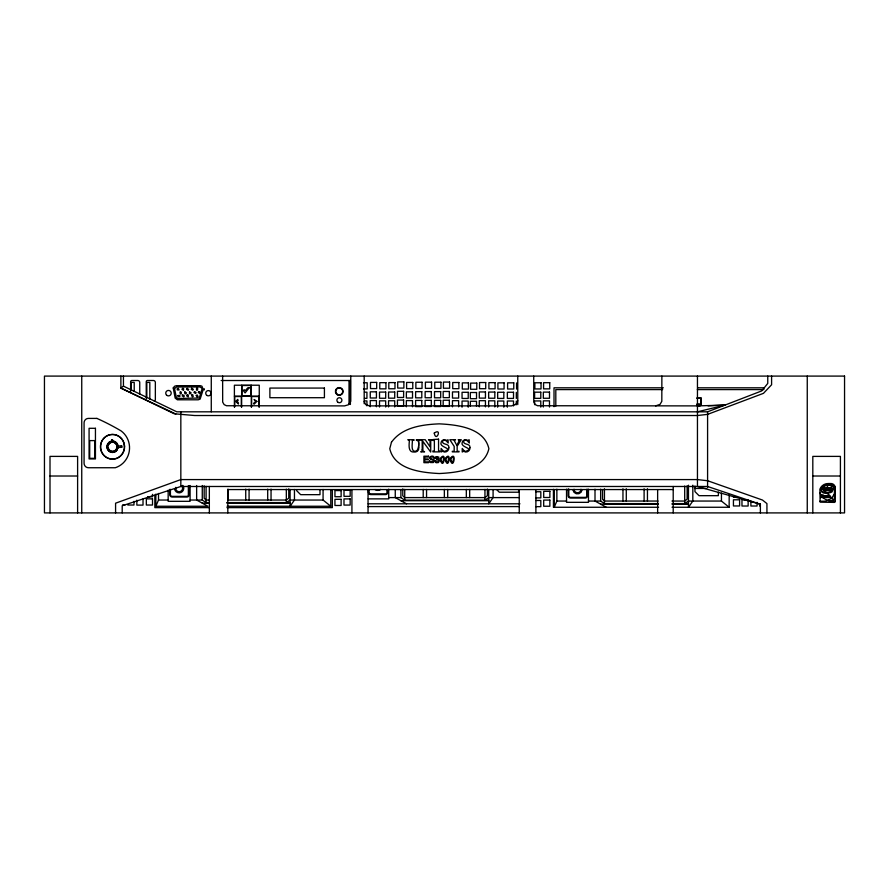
<?xml version="1.0" encoding="UTF-8"?>
<svg xmlns="http://www.w3.org/2000/svg" width="889" height="889" viewBox="0 0 889 889"><rect width="100%" height="100%" fill="white"/><g stroke="black" fill="none" stroke-linecap="round" stroke-linejoin="round"><path stroke-width="1.33" d="M832.726 501.074L833.426 501.163M517.765 400.661L515.931 404.362L511.508 405.895L369.402 405.895L365.712 404.617L364.19 401.539M121.771 447.278L121.504 445.811L121.771 447.278L117.848 447.523L117.759 448.256A5.678 5.523 -90 0 1 108.514 450.801A5.678 5.523 -90 0 1 110.992 441.3L111.881 441.211L111.881 439.855M117.937 448.256L117.848 447.523M829.626 500.207L829.17 501.34L829.57 500.518M831.504 500.351L831.337 501.34L831.726 500.518M829.615 501.34L830.393 500.529L829.637 501.363M832.771 500.785L833.449 500.563L833.104 501.174M835.249 492.728L831.737 498.062L827.481 500.585A11.301 11.301 0 0 1 823.881 501.185L819.88 501.185M196.636 485.505L196.636 500.04L207.904 506.252L155.842 506.252L158.509 500.04L158.509 493.439M556.87 489.161L556.87 501.052L554.203 507.263L554.203 489.728M831.237 500.696L830.859 501.174M822.236 496.229L823.114 494.762L821.936 495.74L820.691 494.717L821.592 496.218L820.725 497.74L821.892 496.707L823.147 497.707L822.492 497.673M829.215 495.429L828.226 495.517L828.248 497.729L829.237 495.873L830.104 497.729L830.059 495.806L827.003 493.251A12.757 12.757 0 0 1 826.526 493.273L825.592 493.273A4.778 4.778 0 0 1 825.148 493.239L824.77 493.195A6.256 6.256 0 0 1 822.369 492.373A2.6 2.6 0 0 1 821.469 491.484A3.067 3.067 0 0 1 821.247 488.761A4.067 4.067 0 0 1 821.747 487.861L821.758 487.839A4.145 4.145 0 0 1 822.492 487.072L822.492 487.428A3.167 3.167 0 0 0 821.992 488.117A2.756 2.756 0 0 0 822.881 492.062M830.971 500.674L830.604 501.163M123.438 376.091L123.438 386.137L120.882 388.093L174.255 413.785L194.647 415.519L697.454 415.519L707.588 414.374L763.462 393.338L771.596 384.759L771.596 376.091M123.438 386.137L176.8 411.818L707.588 411.818L761.74 390.904L767.763 383.415L767.763 376.091M760.384 512.909L760.384 504.252L707.588 486.483L180.834 486.483L122.204 505.774L122.204 512.909M697.454 411.818L725.013 405.095L697.454 405.895M112.425 439.855L112.425 441.111A5.678 5.523 -90 0 1 117.759 445.311L117.848 446.045L121.682 445.811M655.604 405.895L660.038 404.362L661.816 401.339L661.872 376.091M708.089 405.84L725.013 405.095M823.003 491.85A6.112 6.112 0 0 0 824.836 492.328A11.89 11.89 0 0 0 826.225 492.395L826.259 492.395A12.779 12.779 0 0 0 831.982 490.906M221.161 380.514L350.388 380.514L350.388 404.495M363.49 382.759L367.19 382.759L367.19 388.926L363.49 388.926M663.338 387.804L554.014 387.804L554.014 406.684M697.932 387.804L764.34 387.804M662.649 389.593L555.814 389.593L555.814 406.129M697.332 389.593L763.929 389.593M364.468 392.171L366.935 392.171L366.935 398.339L364.468 398.339M234.396 396.194L259.255 396.194M697.098 397.794L701.243 397.794L701.243 404.539L697.098 404.539M696.854 398.283L700.754 398.283L700.754 404.051L696.854 404.051M364.457 400.917L366.924 400.917L366.924 405.851M700.121 405.895L537.589 405.74L535.245 404.617L533.767 402.106L533.722 376.091M112.603 439.855L111.703 439.855L111.881 441.211M112.425 441.111L112.603 441.111A5.678 5.523 -90 0 1 117.937 445.311L117.848 446.045M50.006 476.015L77.61 476.015M812.813 476.015L840.416 476.015M694.653 488.45L705.977 488.45M673.206 489.561L227.817 489.561L227.817 512.909M535.889 491.739L540.823 491.739L540.823 497.896L535.889 497.896M823.981 496.784C827.859 497.129 822.692 493.651 823.47 497.04C824.759 498.462 826.014 497.451 823.981 496.795M147.552 496.818L152.486 496.818L152.486 494.351M733.403 497.107L737.103 497.107M388.726 497.596L400.895 497.596L404.717 500.14L488.728 500.14M518.976 497.596L488.728 497.596L484.95 500.14L484.95 489.406M368.168 498.873L388.726 498.873L388.726 489.15M746.904 499.862L741.971 499.862L741.971 506.03L748.138 506.03L748.138 499.862M158.509 500.04L168.165 500.04M190.102 500.04L202.27 500.04L206.092 502.585L208.859 502.585M208.737 500.04L206.092 500.04L204.159 498.218L204.159 485.816M330.786 490.072L330.786 506.252L323.074 500.04L290.103 500.04L286.325 502.585L286.325 489.117M535.878 500.485L540.812 500.485L540.812 506.652L535.878 506.652M400.895 500.707L488.728 500.707M556.87 501.052L566.537 501.052M588.474 501.052L600.642 501.052L604.453 503.607L658.416 503.607M658.082 501.052L604.453 501.052L602.531 499.229L602.531 489.583M671.962 501.052L684.697 501.052L687.13 499.174L687.13 485.85M729.18 494.84L729.147 507.263L721.446 501.052L688.464 501.052L684.697 503.607L684.697 486.039M835.249 501.207L833.36 501.207A39.472 39.472 0 0 1 828.059 500.363A12.124 12.124 0 0 1 823.77 498.184L823.092 497.596M226.839 502.585L290.103 502.585M202.27 503.152L209.137 503.152M226.973 503.152L290.103 503.152M672.24 503.607L688.464 503.607M368.168 503.807L519.943 503.807M600.642 504.163L658.282 504.163M671.995 504.163L688.464 504.163M122.582 504.919L125.049 504.919M127.794 505.019L133.961 505.019L133.961 501.318M227.084 506.252L330.786 506.252M368.046 506.586L519.376 506.586M658.605 507.263L553.436 507.263L553.436 489.317M672.028 507.263L729.18 507.263M208.915 507.63L154.842 507.63L154.842 495.273M226.951 507.63L332.319 507.63L332.319 489.772M760.384 504.252L697.454 486.483L697.454 376.091M175.822 414.007L120.882 388.093L120.882 376.091M606.276 507.263L595.008 501.052L595.008 489.161M406.529 503.807L395.261 497.596L395.261 489.672M496.851 489.783L499.285 492.217L518.609 492.217L518.609 489.806M296.604 490.606L300.66 494.662L319.984 494.662L319.984 489.839M821.992 488.117L822.97 489.094M823.647 489.783L826.225 492.395M830.126 496.34L833.326 499.585L834.382 499.307L834.438 487.383A3.378 3.378 0 0 0 831.659 484.583A13.379 13.379 0 0 0 825.748 484.938A8.557 8.557 0 0 0 821.736 487.472L821.736 487.85M820.791 494.706L819.88 492.739M840.416 512.909L840.416 456.39L812.813 456.39L812.813 512.909M831.982 490.928L831.982 491.928A11.901 11.901 0 0 1 827.059 493.151M823.925 486.372L823.925 486.116A11.068 11.068 0 0 1 828.515 484.627L828.548 484.627A10.424 10.424 0 0 1 831.204 484.716A4.812 4.812 0 0 1 833.237 485.561A2.456 2.456 0 0 1 834.193 487.15M807.256 376.091L807.256 512.909M766.929 512.909L766.929 503.585L762.473 500.04L707.588 480.738L697.454 479.582L180.834 479.582L115.581 503.196L115.581 512.909M759.817 503.652L759.817 506.119M757.061 502.318L757.061 506.019L750.894 506.019L750.894 501.085M721.446 493.128L721.446 501.052M718.356 492.062L718.356 495.673L699.021 495.673L694.965 491.617L694.965 486.039M707.588 411.818L707.588 487.75M692.82 485.205L692.82 501.052L688.464 507.263L688.464 485.205M673.206 486.483L673.206 512.909M657.638 489.561L657.638 512.909M647.448 488.772L647.448 501.052M644.103 488.772L644.103 501.052M626.289 488.772L626.289 501.052M622.956 488.772L622.956 501.052M604.453 488.772L604.453 503.607M600.642 489.161L600.642 501.052M588.474 489.161L588.474 502.329L566.537 502.329L566.537 489.161M587.396 489.294L587.396 495.995A2.045 2.045 0 0 1 585.351 498.04L570.494 498.04A2.378 2.378 0 0 1 568.127 495.662L568.127 489.061M586.718 489.294L586.718 495.995A1.378 1.378 0 0 1 585.351 497.373L570.494 497.373A1.7 1.7 0 0 1 568.793 495.662L568.793 489.061M549.491 407.018L549.491 400.85L543.323 400.85L543.323 407.018M540.779 407.106L540.779 400.939L534.611 400.939L534.611 404.639M535.889 489.561L535.889 512.909M519.243 489.561L519.243 512.909M517.765 376.091L517.765 404.584M516.587 382.926L516.587 389.093M516.331 392.338L516.331 398.505M516.32 401.083L516.32 404.784M513.509 405.94L513.509 401.006L507.341 401.006L507.341 407.173M503.819 407.184L503.819 401.017L497.651 401.017L497.651 407.184M494.817 406.984L494.817 400.817L488.65 400.817L488.65 406.984M493.084 489.672L493.084 497.596L488.728 503.807L488.728 489.672M487.383 489.05L487.383 495.718L484.95 497.596L404.717 497.596L402.784 495.773L402.784 488.883M485.45 406.862L485.45 400.695L479.282 400.695L479.282 406.862M476.515 406.206L476.515 401.272L470.348 401.272L470.348 406.206M469.67 489.406L469.67 497.596M468.214 407.218L468.214 401.05L462.047 401.05L462.047 407.218M466.325 489.406L466.325 497.596M458.635 406.829L458.635 400.672L452.468 400.672L452.468 406.829M447.7 489.406L447.7 497.596M444.356 489.406L444.356 497.596M426.553 489.406L426.553 497.596M423.208 489.406L423.208 497.596M412.518 406.773L412.518 400.606L406.351 400.606L406.351 406.773M404.717 489.406L404.717 500.14M400.895 489.672L400.895 497.596M394.716 406.929L394.716 400.761L388.549 400.761L388.549 406.929M387.648 489.85L387.648 492.539A2.045 2.045 0 0 1 385.604 494.584L370.757 494.584A2.378 2.378 0 0 1 368.379 492.206L368.379 489.572M386.982 489.85L386.982 492.539A1.378 1.378 0 0 1 385.604 493.917L370.757 493.917A1.7 1.7 0 0 1 369.046 492.206L369.046 489.572M385.682 407.006L385.682 400.839L379.514 400.839L379.514 407.006M376.414 406.74L376.414 400.572L370.246 400.572L370.246 406.74M368.046 489.561L368.046 512.909M364.19 376.091L364.19 403.717M351.922 489.561L351.922 512.909M350.777 376.091L350.722 401.339L348.321 404.806L344.51 405.895L226.495 405.74L224.15 404.617L222.672 402.106L222.628 376.091M349.033 380.514L349.033 404.495M323.074 489.472L323.074 500.04M294.459 489.472L294.459 500.04L290.103 506.252L290.103 489.472M288.758 488.839L288.758 498.162L286.325 500.04L227.928 500.04L227.928 489.117M271.045 489.117L271.045 500.04M267.7 489.117L267.7 500.04M259.255 407.173L259.255 385.215L234.396 385.215L234.396 407.173M258.91 406.84L258.91 396.538L251.643 396.538L251.643 406.84M251.298 385.215L251.298 407.173M249.076 489.117L249.076 500.04M245.731 489.117L245.731 500.04M241.652 385.215L241.652 407.173M241.308 406.84L241.308 396.538L234.729 396.538L234.729 406.84M211.271 376.091L211.271 411.818M209.348 486.483L209.348 512.909M206.092 486.394L206.092 502.585M202.27 485.505L202.27 500.04M190.102 485.505L190.102 501.318L168.165 501.318L168.165 490.206M189.024 485.594L189.024 494.984A2.045 2.045 0 0 1 186.979 497.029L172.133 497.029A2.378 2.378 0 0 1 169.755 494.651L169.755 489.372M188.357 485.594L188.357 494.984A1.378 1.378 0 0 1 186.979 496.362L172.133 496.362A1.7 1.7 0 0 1 170.421 494.651L170.421 489.372M180.834 411.818L180.834 486.483M155.842 494.117L155.842 506.252M149.819 399.172L149.819 382.392L146.829 382.392L146.829 397.883M146.24 398.261L146.24 381.725A1.222 1.222 0 0 1 147.463 380.503L153.408 380.503A1.945 1.945 0 0 1 155.353 382.448L155.353 399.494A1.3 1.3 0 0 1 154.041 400.806M143.018 498.94L143.018 505.108L136.85 505.108L136.85 500.174M139.74 394.249L139.74 382.448A1.945 1.945 0 0 0 137.795 380.503L131.861 380.503A1.222 1.222 0 0 0 130.627 381.725L130.627 391.371M134.217 391.427L134.217 382.392L131.228 382.392L131.228 390.138M81.744 376.091L81.744 512.909M77.61 512.909L77.61 456.39L50.006 456.39L50.006 512.909M582.117 489.761A4.623 4.623 0 0 1 572.938 489.939M580.984 489.25A3.467 3.467 0 0 1 577.517 492.717A3.467 3.467 0 0 1 574.05 489.25M380.659 489.406A4.623 4.623 0 0 1 375.036 489.517M182.767 485.35A4.623 4.623 0 0 1 181 492.473A4.623 4.623 0 0 1 174.577 488.928M181.6 485.783A3.467 3.467 0 0 1 180.045 491.584A3.467 3.467 0 0 1 175.8 487.339M117.381 449.623A5.678 5.523 -90 0 1 108.214 450.245A5.678 5.523 -90 0 1 111.169 441.3M108.202 445.578A4.678 4.545 -90 0 1 115.203 442.955A4.678 4.545 -90 0 1 115.203 450.612A4.678 4.545 -90 0 1 108.202 447.989M834.226 487.161A2.989 2.989 0 0 1 832.26 490.328L832.271 489.661A2.634 2.634 0 0 0 833.438 488.305M829.048 490.461A1.578 1.578 0 0 1 828.548 488.339M829.126 490.35A1.489 1.489 0 0 0 830.648 490.017L829.004 489.294L830.715 489.25A1.678 1.678 0 0 0 830.504 488.172L829.704 487.672A1.311 1.311 0 0 0 828.437 488.272M823.914 486.361A12.09 12.09 0 0 1 830.537 485.083A4.412 4.412 0 0 1 832.849 485.994A1.934 1.934 0 0 1 833.337 488.25M835.249 487.194L835.249 501.885L834.482 502.396L820.125 502.163L819.88 489.206A8.679 8.679 0 0 1 828.159 483.538L830.493 483.516A4.467 4.467 0 0 1 835.249 487.194M436.732 459.08L436.732 459.791C440.822 459.535 436.399 464.414 435.843 460.735L435.021 460.735L435.166 461.635A1.856 1.856 0 0 0 436.266 462.736L438.444 462.569L439.388 460.88L438.366 459.335L438.855 457.079L435.988 456.69A1.778 1.778 0 0 0 435.299 457.579L435.166 458.457L435.966 458.457C436.166 455.235 440.388 459.146 436.732 459.08M826.448 488.372L826.448 490.417L825.748 490.417L825.714 488.361L824.925 488.261L824.925 490.417L824.27 490.417L824.27 487.705L826.448 488.372M204.192 389.071L204.181 389.738L204.192 389.071M177.3 388.837L177.278 389.915L179.145 389.96L178.245 388.315L177.3 388.837M177.989 395.505L177.956 396.583L179.822 396.627L179.856 395.549L177.989 395.505M196.269 395.483L197.158 397.116L198.114 396.605L197.214 394.96L196.269 395.483M831.804 501.029C832.96 502.207 832.582 498.94 831.815 500.985M422.219 449.756L422.075 451.056L420.719 451.89L424.575 451.89L422.897 450.745L422.853 441.355L430.709 452.045L430.754 440.833L432.176 439.722L428.476 439.722L430.032 440.955L430.076 446.867L425.253 439.722L420.664 439.722L422.186 440.8L422.219 449.756M829.015 488.65L830.037 488.794L829.015 488.65M440.111 458.891C443.4 472.881 447.445 448.478 440.111 458.891M445.056 458.891C448.356 472.881 452.401 448.478 445.056 458.891M450.012 458.891C453.312 472.881 457.357 448.478 450.012 458.891M418.708 447.634C419.208 450.312 416.752 452.401 414.185 452.045C407.662 452.679 409.173 444.211 409.396 440.311L407.807 439.722L414.041 439.722L414.041 440.311L412.374 440.311C412.596 443.189 410.207 453.19 416.541 451.001C418.797 449.356 420.253 439.644 416.385 440.311L416.385 439.722L420.264 439.722L418.741 440.766L418.708 447.634M173.233 387.948L175.166 398.094L177.344 399.794L198.225 399.794L200.136 399.139L203.237 389.449L201.936 386.182L200.281 385.67L176.411 385.67L174.555 386.248L173.233 387.948M174.511 388.426L176.322 397.339L177.789 398.483L199.28 398.039L201.914 389.326L201.847 388.204L200.081 386.982L176.611 386.982L174.511 388.426M441.011 458.502C441.933 469.97 446.122 452.334 441.011 458.502M445.967 458.502C446.878 469.97 451.067 452.334 445.967 458.502M450.923 458.502C451.834 469.97 456.024 452.334 450.923 458.502M448.834 447.767C449.189 451.001 445.178 453.39 442.644 451.234L441.122 452.012L441.122 448.467L443 450.712A2.589 2.589 0 0 0 444.378 451.412C454.168 448.245 438.933 447.6 441.133 442.522A3.667 3.667 0 0 1 442.055 440.633L443.8 439.622L446.723 440.333L448.067 439.777L448.212 443.044L446.189 440.788L444.422 440.155A2 2 0 0 0 442.544 441.3C441.9 445.245 449.69 443.033 448.834 447.767M469.937 447.767C470.292 451.001 466.281 453.39 463.747 451.234L462.224 452.012L462.224 448.467L464.102 450.712A2.589 2.589 0 0 0 465.48 451.412C475.271 448.245 460.035 447.6 462.236 442.522A3.667 3.667 0 0 1 463.147 440.633L464.903 439.622L467.825 440.333L469.17 439.777L469.314 443.044L467.292 440.788L465.525 440.155A2 2 0 0 0 463.647 441.3C463.002 445.245 470.792 443.033 469.937 447.767M434.41 460.813L433.376 462.558L430.454 462.536A1.989 1.989 0 0 1 429.576 461.547L429.376 460.558C430.998 463.647 436.51 460.38 430.665 459.424C426.842 457.124 434.243 453.901 434.221 458.113L433.254 457.535A1.211 1.211 0 0 0 432.721 456.957C429.076 456.079 430.754 459.646 433.365 459.302A1.445 1.445 0 0 1 434.277 460.113L434.41 460.813M824.014 496.162L824.859 496.395L824.014 496.162M434.254 433.076C436.01 443.1 442.611 427.276 434.254 433.076M825.859 496.029L825.814 496.218A3.656 3.656 0 0 0 825.814 496.973L826.781 497.784L827.748 496.973A3.656 3.656 0 0 0 827.748 496.218L827.014 495.429L825.859 496.029M391.46 442.266L389.771 448.701C394.527 469.659 421.408 472.637 439.322 473.537C457.235 472.637 484.127 469.659 488.883 448.701C484.127 427.731 457.235 424.764 439.322 423.853C422.286 424.553 402.05 427.265 391.46 442.266M191.724 395.016L192.168 396.827L193.213 396.572L192.769 394.76L191.724 395.016M459.235 440.6L456.868 445.456L454.123 440.311L455.546 439.722L449.856 439.722L454.179 446.378L454.179 451.301L452.301 451.301L452.301 451.89L459.035 451.89L459.035 451.301L457.157 451.301L457.157 446.222L461.291 439.722L458.191 439.722L459.235 440.6M826.448 496.029L826.37 496.206A2.323 2.323 0 0 0 826.37 496.995L827.192 496.995A2.323 2.323 0 0 0 827.192 496.206L826.448 496.029M180.211 392.06L180.167 393.927L181.245 393.949L181.289 392.082L180.211 392.06M182.501 388.482L181.945 389.404L183.545 390.371L183.59 388.504L182.501 388.482M182.756 394.983L182.189 395.894L183.79 396.872L184.345 395.949L182.756 394.983M184.879 391.905L184.834 393.771L185.912 393.794L186.479 392.871L184.879 391.905M187.101 388.404L186.534 389.326L188.135 390.304L188.701 389.382L187.101 388.404M187.235 394.972L186.668 395.894L188.268 396.872L188.312 394.994L187.235 394.972M189.513 391.86L189.479 393.727L190.557 393.749L191.113 392.827L189.513 391.86M191.757 388.326L191.202 389.249L192.791 390.227L193.358 389.304L191.757 388.326M196.558 388.249L196.513 390.115L197.591 390.138L197.636 388.271L196.558 388.249M194.535 391.604L193.98 392.527L195.569 393.494L196.136 392.571L194.535 391.604M198.792 391.582L198.236 392.505L199.836 393.483L200.392 392.56L198.792 391.582M249.187 387.793L245.097 392.916L243.23 390.46L244.253 389.738L245.242 390.649L247.831 387.793L249.187 387.793M237.796 400.739L237.007 401.584L238.419 402.895L238.419 404.051L235.707 401.384L237.796 399.383L237.796 400.739M256.888 401.384L254.054 404.251L253.554 403.428L255.788 401.306L254.054 399.494L256.888 401.384M438.555 439.166L432.899 439.555L432.899 440.5L434.365 440.5L434.365 450.956L432.899 450.956L432.899 451.89L439.744 451.89L439.744 450.956L438.555 450.956L438.555 439.166M831.804 490.361L831.126 489.839L831.115 486.605L831.804 486.605L831.804 490.361M844.55 376.091L44.45 376.091L44.45 512.909L844.55 512.909L844.55 376.091M403.873 381.903L397.705 381.903L397.705 388.071L403.873 388.071L403.873 381.903M449.601 382.07L443.433 382.07L443.433 388.237L449.601 388.237L449.601 382.07M422.031 382.259L415.863 382.259L415.863 388.426L422.031 388.426L422.031 382.259M431.565 382.17L425.398 382.17L425.398 388.337L431.565 388.337L431.565 382.17M440.933 382.214L434.765 382.214L434.765 388.382L440.933 388.382L440.933 382.214M376.669 382.414L370.502 382.414L370.502 388.582L376.669 388.582L376.669 382.414M412.774 382.437L406.606 382.437L406.606 388.604L412.774 388.604L412.774 382.437M458.891 382.503L452.723 382.503L452.723 388.671L458.891 388.671L458.891 382.503M385.937 382.67L379.77 382.67L379.77 388.837L385.937 388.837L385.937 382.67M394.972 382.603L388.804 382.603L388.804 388.76L394.972 388.76L394.972 382.603M485.705 382.537L479.538 382.537L479.538 388.704L485.705 388.704L485.705 382.537M495.073 382.648L488.906 382.648L488.906 388.815L495.073 388.815L495.073 382.648M549.746 382.692L543.579 382.692L543.579 388.86L549.746 388.86L549.746 382.692M468.47 382.881L462.302 382.881L462.302 389.049L468.47 389.049L468.47 382.881M504.074 382.848L497.907 382.848L497.907 389.015L504.074 389.015L504.074 382.848M513.764 382.837L507.597 382.837L507.597 389.004L513.764 389.004L513.764 382.837M541.034 382.77L534.867 382.77L534.867 388.938L541.034 388.938L541.034 382.77M476.782 383.103L470.614 383.103L470.614 389.271L476.782 389.271L476.782 383.103M251.009 385.504L241.941 385.504L241.941 395.905L251.009 395.905L251.009 385.504M324.418 388.071L269.889 388.071L269.889 397.705L324.418 397.705L324.418 388.071M403.617 391.316L397.45 391.316L397.45 397.483L403.617 397.483L403.617 391.316M431.309 391.582L425.142 391.582L425.142 397.75L431.309 397.75L431.309 391.582M449.345 391.482L443.178 391.482L443.178 397.65L449.345 397.65L449.345 391.482M421.786 391.671L415.619 391.671L415.619 397.839L421.786 397.839L421.786 391.671M440.688 391.627L434.521 391.627L434.521 397.794L440.688 397.794L440.688 391.627M376.425 391.827L370.257 391.827L370.257 397.994L376.425 397.994L376.425 391.827M412.529 391.849L406.362 391.849L406.362 398.016L412.529 398.016L412.529 391.849M458.646 391.916L452.479 391.916L452.479 398.083L458.646 398.083L458.646 391.916M485.45 391.949L479.293 391.949L479.293 398.116L485.45 398.116L485.45 391.949M385.693 392.082L379.525 392.082L379.525 398.25L385.693 398.25L385.693 392.082M394.727 392.016L388.56 392.016L388.56 398.172L394.727 398.172L394.727 392.016M494.829 392.06L488.661 392.06L488.661 398.228L494.829 398.228L494.829 392.06M549.502 392.105L543.335 392.105L543.335 398.272L549.502 398.272L549.502 392.105M468.225 392.293L462.058 392.293L462.058 398.461L468.225 398.461L468.225 392.293M503.83 392.26L497.662 392.26L497.662 398.428L503.83 398.428L503.83 392.26M513.52 392.249L507.352 392.249L507.352 398.416L513.52 398.416L513.52 392.249M540.79 392.182L534.622 392.182L534.622 398.35L540.79 398.35L540.79 392.182M476.526 392.516L470.359 392.516L470.359 398.683L476.526 398.683L476.526 392.516M403.606 400.061L397.439 400.061L397.439 406.229L403.606 406.229L403.606 400.061M449.334 400.239L443.167 400.239L443.167 406.406L449.334 406.406L449.334 400.239M421.775 400.428L415.608 400.428L415.608 406.595L421.775 406.595L421.775 400.428M431.298 400.339L425.131 400.339L425.131 406.506L431.298 406.506L431.298 400.339M440.677 400.383L434.51 400.383L434.51 406.54L440.677 406.54L440.677 400.383M96.923 418.408L88.367 418.408A4.412 4.289 -90 0 0 84.077 422.82L84.077 463.269A4.478 4.356 -90 0 0 88.433 467.736L115.314 467.736A20.847 20.291 -90 0 0 129.294 451.134A20.847 20.291 -90 0 0 121.048 430.876A249.931 243.164 -90 0 0 96.923 418.408M95.445 428.298L89.078 428.298L89.078 458.935L95.445 458.935L95.445 428.298M94.756 440.6L89.7 440.6L89.7 458.324L94.756 458.324L94.756 440.6M428.542 456.201L423.909 456.201L423.909 462.691L428.609 462.691L428.609 461.88L424.786 461.88L424.786 459.713L428.254 459.713L428.254 458.946L424.786 458.946L424.786 457.013L428.542 457.013L428.542 456.201M823.647 486.694L822.97 487.339L823.647 486.694M827.637 486.983L826.97 486.983L826.981 489.839L828.148 490.372L827.637 486.983M823.647 487.705L822.97 487.705L823.558 490.406L823.647 487.705M350.166 490.161L343.999 490.161L343.999 496.329L350.166 496.329L350.166 490.161M341.12 490.561L334.953 490.561L334.953 496.729L341.12 496.729L341.12 490.561M549.869 491.328L543.701 491.328L543.701 497.496L549.869 497.496L549.869 491.328M152.508 498.862L146.341 498.862L146.341 505.03L152.508 505.03L152.508 498.862M350.155 498.907L343.987 498.907L343.987 505.074L350.155 505.074L350.155 498.907M341.109 499.318L334.942 499.318L334.942 505.485L341.109 505.485L341.109 499.318M739.604 499.796L733.436 499.796L733.436 505.963L739.604 505.963L739.604 499.796M549.858 500.074L543.69 500.074L543.69 506.241L549.858 506.241L549.858 500.074M124.582 446.078L123.993 442.911A12.335 12.002 -90 0 0 104.369 437.81A12.335 12.002 -90 0 0 108.158 458.246A12.335 12.002 -90 0 0 124.582 446.078M124.404 446.078L123.815 442.911A12.335 12.002 -90 0 0 104.191 437.81A12.335 12.002 -90 0 0 107.98 458.246A12.335 12.002 -90 0 0 124.404 446.078M337.331 394.76A3.856 3.856 0 0 0 343.11 391.427A3.856 3.856 0 0 0 337.331 388.082A3.856 3.856 0 0 0 337.331 394.76M337.52 394.427A3.467 3.467 0 0 0 342.721 391.427A3.467 3.467 0 0 0 337.52 388.415A3.467 3.467 0 0 0 337.52 394.427M338.153 402.395A2.5 2.5 0 0 0 341.909 400.228A2.5 2.5 0 0 0 338.153 398.05A2.5 2.5 0 0 0 338.153 402.395M166.543 395.094A2.734 2.734 0 0 0 171.121 393.86A2.734 2.734 0 0 0 167.765 390.515A2.734 2.734 0 0 0 166.543 395.094M207.048 395.494A2.634 2.634 0 0 0 211.004 393.216A2.634 2.634 0 0 0 207.048 390.927A2.634 2.634 0 0 0 207.048 395.494M115.637 450.09A4.678 4.545 -90 0 0 113.603 442.266A4.678 4.545 -90 0 0 108.025 447.989A4.678 4.545 -90 0 0 115.637 450.09"/></g></svg>
